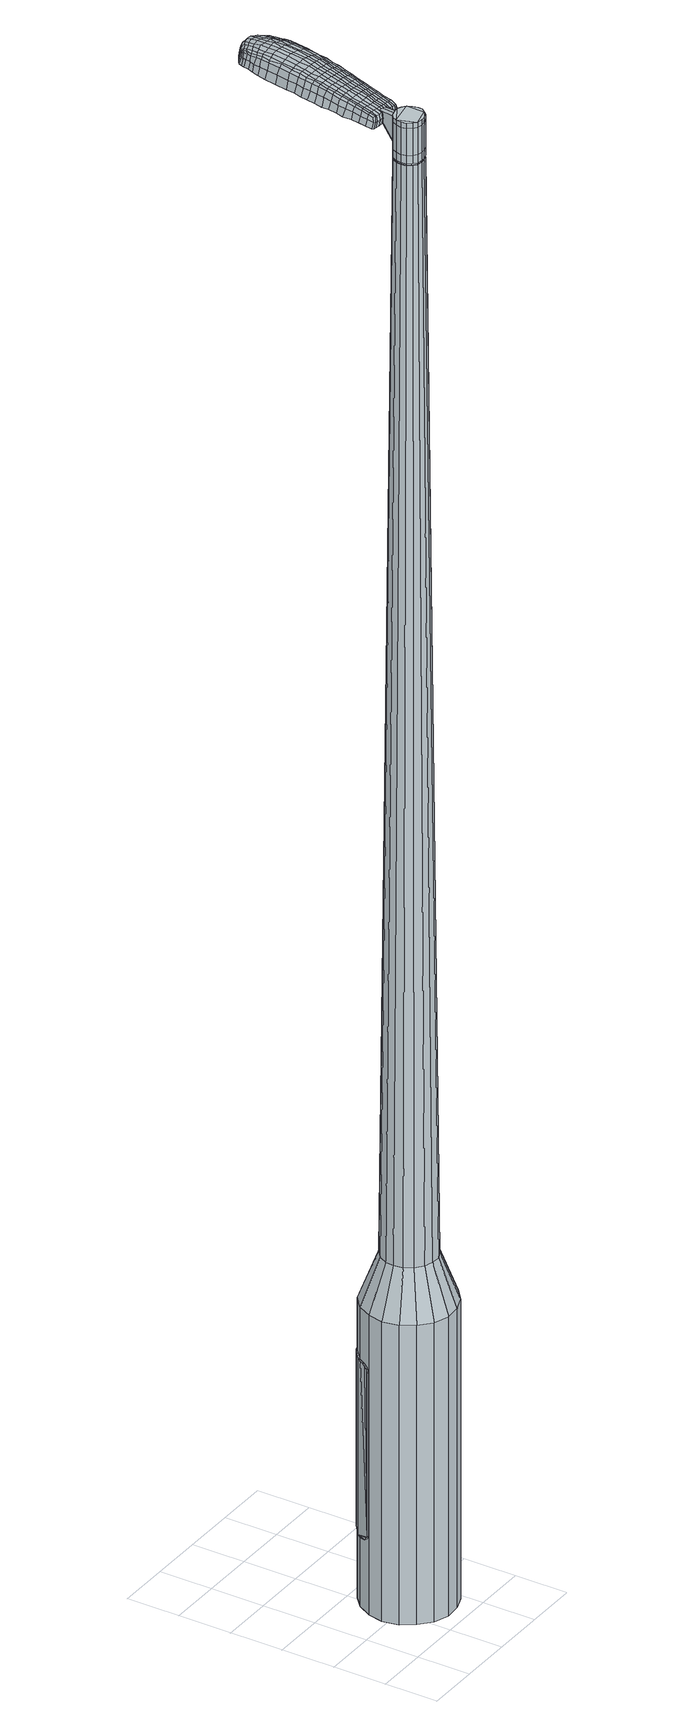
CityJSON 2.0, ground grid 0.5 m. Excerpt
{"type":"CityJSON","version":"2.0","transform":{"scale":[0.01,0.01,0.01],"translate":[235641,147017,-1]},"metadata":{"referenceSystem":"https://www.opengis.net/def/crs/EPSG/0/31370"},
"CityObjects":{
"object1":{"type":"GenericCityObject","attributes":{"cluster":636,"mean_distance_to_centroid":0.286,"new_centroid_x":235641.76,"new_centroid_y":147017.53,"mean_distance_to_camera":7.99,"H1":-21.9,"H2":-17.2,"Z_final":112.93,"cluster2":-1,"proj_x":235643.36,"proj_y":147017.79,"id_line":88687,"bearing_l":170.86,"distance":1.62,"orientation":"right","G_obj":80.86},"geometry":[{"type":"MultiSurface","lod":"2","boundaries":[[[0,1,2,3]],[[1,4,5,2]],[[4,6,7,5]],[[6,8,9,7]],[[8,10,11,9]],[[10,12,13,11]],[[12,14,15,13]],[[14,16,17,15]],[[16,18,19,17]],[[18,20,21,19]],[[20,22,23,21]],[[22,24,25,23]],[[24,26,27,25]],[[26,28,29,27]],[[28,30,31,29]],[[30,32,33,31]],[[32,34,35,33]],[[34,0,3,35]],[[36,37,38,39]],[[38,40,41,42]],[[41,43,42]],[[42,44,45,46]],[[45,47,46]],[[46,48,49,50]],[[49,51,50]],[[42,46,50,38]],[[50,52,39,38]],[[53,36,39]],[[2,5,7,35]],[[7,9,11,15]],[[11,13,15]],[[15,17,19,23]],[[19,21,23]],[[23,25,27,31]],[[27,29,31]],[[15,23,31,7]],[[31,33,35,7]],[[3,2,35]],[[1,0,54,55]],[[0,34,56,54]],[[34,32,57,56]],[[32,30,58,57]],[[30,28,59,58]],[[28,26,60,59]],[[26,24,61,60]],[[24,22,62,61]],[[22,20,63,62]],[[20,18,64,63]],[[18,16,65,64]],[[16,14,66,65]],[[14,12,67,66]],[[12,10,68,67]],[[10,8,69,68]],[[8,6,70,69]],[[6,4,71,70]],[[4,1,55,71]],[[55,54,72,73]],[[54,56,74,72]],[[56,57,75,74]],[[57,58,76,75]],[[58,59,77,76]],[[59,60,78,77]],[[60,61,79,78]],[[61,62,80,79]],[[62,63,81,80]],[[63,64,82,81]],[[64,65,83,82]],[[65,66,84,83]],[[66,67,85,84]],[[67,68,86,85]],[[68,69,87,86]],[[69,70,88,87]],[[70,71,89,88]],[[71,55,73,89]],[[90,91,92,93]],[[74,94,91,90]],[[95,96,94,74]],[[97,98,96,95]],[[99,100,98,97]],[[101,102,100,99]],[[103,104,102,101]],[[105,106,104,103]],[[107,108,106,105]],[[109,110,108,107]],[[111,112,110,109]],[[113,114,112,111]],[[85,115,114,113]],[[116,117,115,85]],[[87,118,117,116]],[[88,119,118,87]],[[89,120,119,88]],[[93,92,120,89]],[[121,122,123,124]],[[125,121,124,126]],[[127,125,126,128]],[[129,127,128,130]],[[131,129,130,132]],[[133,131,132,134]],[[135,133,134,136]],[[137,135,136,138]],[[139,137,138,140]],[[141,139,140,142]],[[143,141,142,144]],[[145,143,144,146]],[[147,145,146,148]],[[149,147,148,150]],[[151,149,150,152]],[[153,151,152,154]],[[73,72,90,93]],[[72,74,90]],[[75,95,74]],[[75,76,97,95]],[[76,77,99,97]],[[77,78,101,99]],[[78,79,103,101]],[[79,80,105,103]],[[80,81,107,105]],[[81,82,109,107]],[[82,83,111,109]],[[83,84,113,111]],[[84,85,113]],[[86,116,85]],[[86,87,116]],[[73,93,89]],[[155,156,92,91]],[[156,120,92]],[[157,117,118]],[[157,115,117]],[[158,114,115]],[[158,159,112,114]],[[159,160,110,112]],[[160,161,108,110]],[[161,162,106,108]],[[162,163,104,106]],[[163,164,102,104]],[[164,165,100,102]],[[165,166,98,100]],[[166,167,96,98]],[[167,94,96]],[[155,91,94]],[[39,52,153,168]],[[156,155,169,154]],[[53,39,168,122]],[[155,94,123,169]],[[36,53,122,121]],[[94,167,124,123]],[[37,36,121,125]],[[167,166,126,124]],[[38,37,125,127]],[[166,165,128,126]],[[40,38,127,129]],[[165,164,130,128]],[[41,40,129,131]],[[164,163,132,130]],[[43,41,131,133]],[[163,162,134,132]],[[42,43,133,135]],[[162,161,136,134]],[[44,42,135,137]],[[161,160,138,136]],[[45,44,137,139]],[[160,159,140,138]],[[47,45,139,141]],[[159,158,142,140]],[[46,47,141,143]],[[158,115,144,142]],[[48,46,143,145]],[[115,157,146,144]],[[49,48,145,147]],[[157,118,148,146]],[[51,49,147,149]],[[118,119,150,148]],[[50,51,149,151]],[[119,120,152,150]],[[52,50,151,153]],[[120,156,154,152]],[[153,154,170,171]],[[154,169,172,170]],[[169,123,173,172]],[[123,122,174,173]],[[122,168,175,174]],[[168,153,171,175]],[[176,177,178,179]],[[180,176,179,181]],[[176,180,182,183]],[[177,176,183,184]],[[185,186,187,188]],[[189,185,188,190]],[[185,189,191,192]],[[186,185,192,193]],[[194,195,196,197]],[[198,194,197,199]],[[194,198,200,201]],[[195,194,201,202]],[[203,204,205,206]],[[207,203,206,208]],[[203,207,209,210]],[[204,203,210,211]],[[212,213,214,215]],[[216,212,215,217]],[[212,216,218,219]],[[213,212,219,220]],[[221,222,223,224]],[[225,221,224,226]],[[221,225,227,228]],[[222,221,228,229]],[[230,231,232,233]],[[222,230,233,223]],[[230,222,229,234]],[[231,230,234,235]],[[236,237,238,239]],[[231,236,239,232]],[[236,231,235,240]],[[237,236,240,241]],[[242,180,181,243]],[[237,242,243,238]],[[242,237,241,244]],[[180,242,244,182]],[[245,246,247,248]],[[249,245,248,250]],[[245,249,251,252]],[[246,245,252,253]],[[254,255,256,257]],[[246,254,257,247]],[[254,246,253,258]],[[255,254,258,259]],[[260,261,262,263]],[[255,260,263,256]],[[260,255,259,264]],[[261,260,264,265]],[[266,267,268,269]],[[261,266,269,262]],[[266,261,265,270]],[[267,266,270,271]],[[272,177,184,273]],[[267,272,273,268]],[[272,267,271,274]],[[177,272,274,178]],[[275,276,277,278]],[[279,275,278,280]],[[275,279,281,282]],[[276,275,282,283]],[[284,285,286,287]],[[276,284,287,277]],[[284,276,283,288]],[[285,284,288,289]],[[290,291,292,293]],[[285,290,293,286]],[[290,285,289,294]],[[291,290,294,295]],[[296,189,190,297]],[[291,296,297,292]],[[296,291,295,298]],[[189,296,298,191]],[[299,300,301,302]],[[303,299,302,304]],[[299,303,305,306]],[[300,299,306,307]],[[308,309,310,311]],[[300,308,311,301]],[[308,300,307,312]],[[309,308,312,313]],[[314,315,316,317]],[[309,314,317,310]],[[314,309,313,318]],[[315,314,318,319]],[[320,321,322,323]],[[315,320,323,316]],[[320,315,319,324]],[[321,320,324,325]],[[326,186,193,327]],[[321,326,327,322]],[[326,321,325,328]],[[186,326,328,187]],[[329,215,214,330]],[[331,329,330,332]],[[329,331,333,334]],[[215,329,334,217]],[[335,331,332,336]],[[337,335,336,338]],[[335,337,339,340]],[[331,335,340,333]],[[341,337,338,342]],[[343,341,342,344]],[[341,343,345,346]],[[337,341,346,339]],[[347,343,344,348]],[[349,347,348,350]],[[347,349,351,352]],[[343,347,352,345]],[[353,349,350,354]],[[204,353,354,205]],[[353,204,211,355]],[[349,353,355,351]],[[356,357,202,201]],[[358,356,201,200]],[[356,358,359,360]],[[357,356,360,361]],[[362,363,361,360]],[[364,362,360,359]],[[362,364,365,366]],[[363,362,366,367]],[[368,369,367,366]],[[370,368,366,365]],[[368,370,371,372]],[[369,368,372,373]],[[374,375,373,372]],[[376,374,372,371]],[[374,376,209,207]],[[375,374,207,208]],[[377,378,379,380]],[[279,377,380,281]],[[377,279,280,381]],[[378,377,381,382]],[[383,198,199,384]],[[378,383,384,379]],[[383,378,382,385]],[[198,383,385,200]],[[386,387,388,389]],[[225,386,389,227]],[[386,225,226,390]],[[387,386,390,391]],[[392,393,394,395]],[[387,392,395,388]],[[392,387,391,396]],[[393,392,396,397]],[[398,195,202,399]],[[393,398,399,394]],[[398,393,397,400]],[[195,398,400,196]],[[401,402,403,404]],[[183,401,404,184]],[[401,183,182,405]],[[402,401,405,406]],[[407,408,409,410]],[[402,407,410,403]],[[407,402,406,411]],[[408,407,411,412]],[[413,206,205,414]],[[408,413,414,409]],[[413,408,412,415]],[[206,413,415,208]],[[416,417,418,419]],[[188,416,419,190]],[[416,188,187,420]],[[417,416,420,421]],[[422,210,209,423]],[[417,422,423,418]],[[422,417,421,424]],[[210,422,424,211]],[[425,426,427,428]],[[303,425,428,305]],[[425,303,304,429]],[[426,425,429,430]],[[431,216,217,432]],[[426,431,432,427]],[[431,426,430,433]],[[216,431,433,218]],[[434,435,436,437]],[[249,434,437,251]],[[434,249,250,438]],[[435,434,438,439]],[[440,441,442,443]],[[435,440,443,436]],[[440,435,439,444]],[[441,440,444,445]],[[446,213,220,447]],[[441,446,447,442]],[[446,441,445,448]],[[213,446,448,214]],[[449,450,439,438]],[[248,449,438,250]],[[449,248,247,451]],[[450,449,451,452]],[[453,454,445,444]],[[450,453,444,439]],[[453,450,452,455]],[[454,453,455,456]],[[457,330,214,448]],[[454,457,448,445]],[[457,454,456,458]],[[330,457,458,332]],[[459,460,461,462]],[[306,459,462,307]],[[459,306,305,428]],[[460,459,428,427]],[[463,334,333,464]],[[460,463,464,461]],[[463,460,427,432]],[[334,463,432,217]],[[465,466,452,451]],[[257,465,451,247]],[[465,257,256,467]],[[466,465,467,468]],[[469,470,456,455]],[[466,469,455,452]],[[469,466,468,471]],[[470,469,471,472]],[[473,336,332,458]],[[470,473,458,456]],[[473,470,472,474]],[[336,473,474,338]],[[475,476,477,478]],[[312,475,478,313]],[[475,312,307,462]],[[476,475,462,461]],[[479,340,339,480]],[[476,479,480,477]],[[479,476,461,464]],[[340,479,464,333]],[[481,482,468,467]],[[263,481,467,256]],[[481,263,262,483]],[[482,481,483,484]],[[485,486,472,471]],[[482,485,471,468]],[[485,482,484,487]],[[486,485,487,488]],[[489,342,338,474]],[[486,489,474,472]],[[489,486,488,490]],[[342,489,490,344]],[[491,492,493,494]],[[318,491,494,319]],[[491,318,313,478]],[[492,491,478,477]],[[495,346,345,496]],[[492,495,496,493]],[[495,492,477,480]],[[346,495,480,339]],[[497,498,484,483]],[[269,497,483,262]],[[497,269,268,499]],[[498,497,499,500]],[[501,502,488,487]],[[498,501,487,484]],[[501,498,500,503]],[[502,501,503,504]],[[505,348,344,490]],[[502,505,490,488]],[[505,502,504,506]],[[348,505,506,350]],[[507,508,509,510]],[[324,507,510,325]],[[507,324,319,494]],[[508,507,494,493]],[[511,352,351,512]],[[508,511,512,509]],[[511,508,493,496]],[[352,511,496,345]],[[513,514,500,499]],[[273,513,499,268]],[[513,273,184,404]],[[514,513,404,403]],[[515,516,504,503]],[[514,515,503,500]],[[515,514,403,410]],[[516,515,410,409]],[[517,354,350,506]],[[516,517,506,504]],[[517,516,409,414]],[[354,517,414,205]],[[518,519,421,420]],[[328,518,420,187]],[[518,328,325,510]],[[519,518,510,509]],[[520,355,211,424]],[[519,520,424,421]],[[520,519,509,512]],[[355,520,512,351]],[[521,522,382,381]],[[278,521,381,280]],[[521,278,277,523]],[[522,521,523,524]],[[525,358,200,385]],[[522,525,385,382]],[[525,522,524,526]],[[358,525,526,359]],[[527,528,529,530]],[[228,527,530,229]],[[527,228,227,389]],[[528,527,389,388]],[[531,532,533,534]],[[528,531,534,529]],[[531,528,388,395]],[[532,531,395,394]],[[535,357,361,536]],[[532,535,536,533]],[[535,532,394,399]],[[357,535,399,202]],[[537,538,524,523]],[[287,537,523,277]],[[537,287,286,539]],[[538,537,539,540]],[[541,364,359,526]],[[538,541,526,524]],[[541,538,540,542]],[[364,541,542,365]],[[543,544,545,546]],[[234,543,546,235]],[[543,234,229,530]],[[544,543,530,529]],[[547,548,549,550]],[[544,547,550,545]],[[547,544,529,534]],[[548,547,534,533]],[[551,363,367,552]],[[548,551,552,549]],[[551,548,533,536]],[[363,551,536,361]],[[553,554,540,539]],[[293,553,539,286]],[[553,293,292,555]],[[554,553,555,556]],[[557,370,365,542]],[[554,557,542,540]],[[557,554,556,558]],[[370,557,558,371]],[[559,560,561,562]],[[240,559,562,241]],[[559,240,235,546]],[[560,559,546,545]],[[563,564,565,566]],[[560,563,566,561]],[[563,560,545,550]],[[564,563,550,549]],[[567,369,373,568]],[[564,567,568,565]],[[567,564,549,552]],[[369,567,552,367]],[[569,570,556,555]],[[297,569,555,292]],[[569,297,190,419]],[[570,569,419,418]],[[571,376,371,558]],[[570,571,558,556]],[[571,570,418,423]],[[376,571,423,209]],[[572,573,406,405]],[[244,572,405,182]],[[572,244,241,562]],[[573,572,562,561]],[[574,575,412,411]],[[573,574,411,406]],[[574,573,561,566]],[[575,574,566,565]],[[576,375,208,415]],[[575,576,415,412]],[[576,575,565,568]],[[375,576,568,373]],[[577,578,579,580]],[[580,579,581,582]],[[583,581,579,584]],[[584,579,578,585]],[[586,587,588,589]],[[589,588,590,591]],[[592,590,588,593]],[[593,588,587,594]],[[595,596,597,598]],[[598,597,599,600]],[[601,599,597,602]],[[602,597,596,603]],[[604,605,606,607]],[[607,606,608,609]],[[610,608,606,611]],[[611,606,605,612]],[[613,614,615,616]],[[616,615,617,618]],[[619,617,615,620]],[[620,615,614,621]],[[622,623,624,625]],[[625,624,626,627]],[[628,626,624,629]],[[629,624,623,630]],[[631,632,633,634]],[[634,633,623,622]],[[630,623,633,635]],[[635,633,632,636]],[[637,638,639,640]],[[640,639,632,631]],[[636,632,639,641]],[[641,639,638,642]],[[582,581,643,644]],[[644,643,638,637]],[[642,638,643,645]],[[645,643,581,583]],[[646,647,648,649]],[[649,648,650,651]],[[652,650,648,653]],[[653,648,647,654]],[[655,656,657,658]],[[658,657,647,646]],[[654,647,657,659]],[[659,657,656,660]],[[661,662,663,664]],[[664,663,656,655]],[[660,656,663,665]],[[665,663,662,666]],[[667,668,669,670]],[[670,669,662,661]],[[666,662,669,671]],[[671,669,668,672]],[[585,578,673,674]],[[674,673,668,667]],[[672,668,673,675]],[[675,673,578,577]],[[676,677,678,679]],[[679,678,680,681]],[[682,680,678,683]],[[683,678,677,684]],[[685,686,687,688]],[[688,687,677,676]],[[684,677,687,689]],[[689,687,686,690]],[[691,692,693,694]],[[694,693,686,685]],[[690,686,693,695]],[[695,693,692,696]],[[591,590,697,698]],[[698,697,692,691]],[[696,692,697,699]],[[699,697,590,592]],[[700,701,702,703]],[[703,702,704,705]],[[706,704,702,707]],[[707,702,701,708]],[[709,710,711,712]],[[712,711,701,700]],[[708,701,711,713]],[[713,711,710,714]],[[715,716,717,718]],[[718,717,710,709]],[[714,710,717,719]],[[719,717,716,720]],[[721,722,723,724]],[[724,723,716,715]],[[720,716,723,725]],[[725,723,722,726]],[[594,587,727,728]],[[728,727,722,721]],[[726,722,727,729]],[[729,727,587,586]],[[613,616,730,731]],[[731,730,732,733]],[[734,732,730,735]],[[735,730,616,618]],[[733,732,736,737]],[[737,736,738,739]],[[740,738,736,741]],[[741,736,732,734]],[[739,738,742,743]],[[743,742,744,745]],[[746,744,742,747]],[[747,742,738,740]],[[745,744,748,749]],[[749,748,750,751]],[[752,750,748,753]],[[753,748,744,746]],[[751,750,754,755]],[[755,754,605,604]],[[612,605,754,756]],[[756,754,750,752]],[[603,757,758,602]],[[602,758,759,601]],[[760,759,758,761]],[[761,758,757,762]],[[762,763,764,761]],[[761,764,765,760]],[[766,765,764,767]],[[767,764,763,768]],[[768,769,770,767]],[[767,770,771,766]],[[772,771,770,773]],[[773,770,769,774]],[[774,775,776,773]],[[773,776,777,772]],[[610,777,776,608]],[[608,776,775,609]],[[778,779,780,781]],[[781,780,680,682]],[[681,680,780,782]],[[782,780,779,783]],[[600,599,784,785]],[[785,784,779,778]],[[783,779,784,786]],[[786,784,599,601]],[[787,788,789,790]],[[790,789,626,628]],[[627,626,789,791]],[[791,789,788,792]],[[793,794,795,796]],[[796,795,788,787]],[[792,788,795,797]],[[797,795,794,798]],[[603,596,799,800]],[[800,799,794,793]],[[798,794,799,801]],[[801,799,596,595]],[[802,803,804,805]],[[805,804,584,585]],[[583,584,804,806]],[[806,804,803,807]],[[808,809,810,811]],[[811,810,803,802]],[[807,803,810,812]],[[812,810,809,813]],[[604,607,814,815]],[[815,814,809,808]],[[813,809,814,816]],[[816,814,607,609]],[[817,818,819,820]],[[820,819,589,591]],[[586,589,819,821]],[[821,819,818,822]],[[610,611,823,824]],[[824,823,818,817]],[[822,818,823,825]],[[825,823,611,612]],[[826,827,828,829]],[[829,828,704,706]],[[705,704,828,830]],[[830,828,827,831]],[[618,617,832,833]],[[833,832,827,826]],[[831,827,832,834]],[[834,832,617,619]],[[835,836,837,652]],[[837,650,652]],[[651,650,837,838]],[[838,837,836,839]],[[840,841,842,843]],[[843,842,836,835]],[[839,836,842,844]],[[844,842,841,845]],[[621,614,846,847]],[[847,846,841,840]],[[845,841,846,848]],[[848,846,614,613]],[[839,849,850,838]],[[838,850,649,651]],[[646,649,850,851]],[[851,850,849,852]],[[845,853,854,844]],[[844,854,849,839]],[[852,849,854,855]],[[855,854,853,856]],[[613,731,857,848]],[[848,857,853,845]],[[856,853,857,858]],[[858,857,731,733]],[[859,860,861,862]],[[862,861,707,708]],[[706,707,861,829]],[[829,861,860,826]],[[734,735,863,864]],[[864,863,860,859]],[[826,860,863,833]],[[833,863,735,618]],[[852,865,866,851]],[[851,866,658,646]],[[655,658,866,867]],[[867,866,865,868]],[[856,869,870,855]],[[855,870,865,852]],[[868,865,870,871]],[[871,870,869,872]],[[733,737,873,858]],[[858,873,869,856]],[[872,869,873,874]],[[874,873,737,739]],[[875,876,877,878]],[[878,877,713,714]],[[708,713,877,862]],[[862,877,876,859]],[[740,741,879,880]],[[880,879,876,875]],[[859,876,879,864]],[[864,879,741,734]],[[868,881,882,867]],[[867,882,664,655]],[[661,664,882,883]],[[883,882,881,884]],[[872,885,886,871]],[[871,886,881,868]],[[884,881,886,887]],[[887,886,885,888]],[[739,743,889,874]],[[874,889,885,872]],[[888,885,889,890]],[[890,889,743,745]],[[891,892,893,894]],[[894,893,719,720]],[[714,719,893,878]],[[878,893,892,875]],[[746,747,895,896]],[[896,895,892,891]],[[875,892,895,880]],[[880,895,747,740]],[[884,897,898,883]],[[883,898,670,661]],[[667,670,898,899]],[[899,898,897,900]],[[888,901,902,887]],[[887,902,897,884]],[[900,897,902,903]],[[903,902,901,904]],[[745,749,905,890]],[[890,905,901,888]],[[904,901,905,906]],[[906,905,749,751]],[[907,908,909,910]],[[910,909,725,726]],[[720,725,909,894]],[[894,909,908,891]],[[752,753,911,912]],[[912,911,908,907]],[[891,908,911,896]],[[896,911,753,746]],[[900,913,914,899]],[[899,914,674,667]],[[585,674,914,805]],[[805,914,913,802]],[[904,915,916,903]],[[903,916,913,900]],[[802,913,916,811]],[[811,916,915,808]],[[751,755,917,906]],[[906,917,915,904]],[[808,915,917,815]],[[815,917,755,604]],[[822,918,919,821]],[[821,919,729,586]],[[726,729,919,910]],[[910,919,918,907]],[[612,756,920,825]],[[825,920,918,822]],[[907,918,920,912]],[[912,920,756,752]],[[783,921,922,782]],[[782,922,679,681]],[[676,679,922,923]],[[923,922,921,924]],[[601,759,925,786]],[[786,925,921,783]],[[924,921,925,926]],[[926,925,759,760]],[[927,928,929,930]],[[930,929,629,630]],[[628,629,929,790]],[[790,929,928,787]],[[931,932,933,934]],[[934,933,928,927]],[[787,928,933,796]],[[796,933,932,793]],[[762,757,935,936]],[[936,935,932,931]],[[793,932,935,800]],[[800,935,757,603]],[[924,937,938,923]],[[923,938,688,676]],[[685,688,938,939]],[[939,938,937,940]],[[760,765,941,926]],[[926,941,937,924]],[[940,937,941,942]],[[942,941,765,766]],[[943,944,945,946]],[[946,945,635,636]],[[630,635,945,930]],[[930,945,944,927]],[[947,948,949,950]],[[950,949,944,943]],[[927,944,949,934]],[[934,949,948,931]],[[768,763,951,952]],[[952,951,948,947]],[[931,948,951,936]],[[936,951,763,762]],[[940,953,954,939]],[[939,954,694,685]],[[691,694,954,955]],[[955,954,953,956]],[[766,771,957,942]],[[942,957,953,940]],[[956,953,957,958]],[[958,957,771,772]],[[959,960,961,962]],[[962,961,641,642]],[[636,641,961,946]],[[946,961,960,943]],[[963,964,965,966]],[[966,965,960,959]],[[943,960,965,950]],[[950,965,964,947]],[[774,769,967,968]],[[968,967,964,963]],[[947,964,967,952]],[[952,967,769,768]],[[956,969,970,955]],[[955,970,698,691]],[[591,698,970,820]],[[820,970,969,817]],[[772,777,971,958]],[[958,971,969,956]],[[817,969,971,824]],[[824,971,777,610]],[[807,972,973,806]],[[806,973,645,583]],[[642,645,973,962]],[[962,973,972,959]],[[813,974,975,812]],[[812,975,972,807]],[[959,972,975,966]],[[966,975,974,963]],[[609,775,976,816]],[[816,976,974,813]],[[963,974,976,968]],[[968,976,775,774]],[[577,580,179,178]],[[580,582,181,179]],[[592,593,192,191]],[[593,594,193,192]],[[595,598,197,196]],[[598,600,199,197]],[[619,620,219,218]],[[620,621,220,219]],[[622,625,224,223]],[[625,627,226,224]],[[631,634,233,232]],[[634,622,223,233]],[[637,640,239,238]],[[640,631,232,239]],[[582,644,243,181]],[[644,637,238,243]],[[652,653,252,251]],[[653,654,253,252]],[[654,659,258,253]],[[659,660,259,258]],[[660,665,264,259]],[[665,666,265,264]],[[666,671,270,265]],[[671,672,271,270]],[[672,675,274,271]],[[675,577,178,274]],[[682,683,282,281]],[[683,684,283,282]],[[684,689,288,283]],[[689,690,289,288]],[[690,695,294,289]],[[695,696,295,294]],[[696,699,298,295]],[[699,592,191,298]],[[700,703,302,301]],[[703,705,304,302]],[[709,712,311,310]],[[712,700,301,311]],[[715,718,317,316]],[[718,709,310,317]],[[721,724,323,322]],[[724,715,316,323]],[[594,728,327,193]],[[728,721,322,327]],[[778,781,380,379]],[[781,682,281,380]],[[600,785,384,199]],[[785,778,379,384]],[[627,791,390,226]],[[791,792,391,390]],[[792,797,396,391]],[[797,798,397,396]],[[798,801,400,397]],[[801,595,196,400]],[[705,830,429,304]],[[830,831,430,429]],[[831,834,433,430]],[[834,619,218,433]],[[835,652,437,436]],[[652,251,437]],[[840,843,443,442]],[[843,835,436,443]],[[621,847,447,220]],[[847,840,442,447]],[[977,978,979,980]],[[981,982,980,979]],[[983,984,985,986]],[[987,988,989,990]],[[978,991,992,979]],[[993,981,979,992]],[[994,983,986,995]],[[996,997,988,987]],[[991,998,999,992]],[[999,1000,993,992]],[[1001,994,995,1002]],[[1003,997,996,1004]],[[998,1005,1006,999]],[[1006,1007,1000,999]],[[1008,1001,1002,1009]],[[1010,1003,1004,1011]],[[1012,1013,1014,1015]],[[1016,1017,1013,1012]],[[1016,1018,1019,1017]],[[1018,1020,1021,1019]],[[1022,1023,1024,1025]],[[1026,1027,1023,1022]],[[1028,1029,1027,1026]],[[1030,1031,1029,1028]],[[1025,1014,1013,1022]],[[1022,1013,1017,1026]],[[1017,1019,1028,1026]],[[1019,1021,1030,1028]],[[986,985,982,981]],[[995,986,981,993]],[[1000,1002,995,993]],[[1007,1009,1002,1000]],[[987,990,984,983]],[[996,987,983,994]],[[1004,996,994,1001]],[[1011,1004,1001,1008]],[[988,1012,1015,989]],[[997,1016,1012,988]],[[1018,1016,997,1003]],[[1020,1018,1003,1010]],[[1032,1033,1034,1035]],[[1034,1036,1037,1038]],[[1034,1038,1039,1040]],[[1034,1040,1035]],[[1041,1032,1035,1042]],[[1043,1042,1035,1044]],[[1045,1044,1035]],[[1046,1034,1033,1047]],[[1048,1046,1047,1049]],[[1050,1048,1049,1051]],[[1052,1050,1051,1053]],[[1054,1052,1053,1055]],[[1055,1056,1057,1058]],[[1055,1058,1059,1060]],[[1055,1060,1061,1062]],[[1061,1063,1064,1065]],[[1061,1065,1066,1067]],[[1061,1067,1062]],[[1055,1062,1054]],[[1068,1069,1033,1032]],[[1070,1071,1036,1034]],[[1072,1073,1045,1035]],[[1069,1074,1047,1033]],[[1075,1070,1034,1046]],[[1074,1076,1049,1047]],[[1077,1075,1046,1048]],[[1076,1078,1051,1049]],[[1079,1077,1048,1050]],[[1078,1080,1053,1051]],[[1081,1079,1050,1052]],[[1080,1082,1055,1053]],[[1083,1081,1052,1054]],[[1082,1084,1056,1055]],[[1085,1086,1063,1061]],[[1087,1083,1054,1062]],[[1057,1056,1084,1088]],[[1058,1057,1088,1089]],[[1059,1058,1089,1090]],[[1060,1059,1090,1091]],[[1061,1060,1091,1085]],[[1092,1068,1032,1041]],[[1093,1092,1041,1042]],[[1094,1093,1042,1043]],[[1095,1094,1043,1044]],[[1073,1095,1044,1045]],[[1037,1036,1071,1096]],[[1064,1063,1086,1097]],[[1038,1037,1096,1098]],[[1039,1038,1098,1099]],[[1040,1039,1099,1100]],[[1035,1040,1100,1072]],[[1065,1064,1097,1101]],[[1066,1065,1101,1102]],[[1067,1066,1102,1103]],[[1062,1067,1103,1087]]]}]}
},
"vertices":[
[82,97,384],[95,92,384],[95,92,96],[82,97,96],[107,83,384],[107,83,96],[114,70,384],[114,70,96],[117,56,384],[117,56,96],[115,41,384],[115,41,96],[108,29,384],[108,29,96],[96,19,384],[96,19,96],[83,14,384],[83,14,96],[68,13,384],[68,13,96],[54,18,384],[54,18,96],[43,28,384],[43,28,96],[35,40,384],[35,40,96],[32,55,384],[32,55,96],[35,69,384],[35,69,96],[42,82,384],[42,82,96],[53,92,384],[53,92,96],[67,97,384],[67,97,96],[68,67,1524],[64,64,1524],[62,60,1524],[77,69,1524],[61,55,1524],[62,50,1524],[68,43,1524],[65,46,1524],[73,42,1524],[77,42,1524],[85,47,1524],[82,44,1524],[88,51,1524],[88,55,1524],[85,64,1524],[87,60,1524],[81,67,1524],[72,68,1524],[79,80,429],[87,77,429],[70,80,429],[62,77,429],[55,71,429],[51,63,429],[50,55,429],[51,46,429],[56,39,429],[63,33,429],[71,30,429],[80,30,429],[88,34,429],[94,39,429],[99,47,429],[100,56,429],[98,64,429],[94,72,429],[77,69,1483],[81,67,1483],[72,68,1483],[68,67,1483],[64,64,1483],[62,60,1483],[61,55,1483],[62,50,1483],[65,46,1483],[68,43,1483],[73,42,1483],[77,42,1483],[82,44,1483],[85,47,1483],[88,51,1483],[88,55,1483],[87,60,1483],[85,64,1483],[77,68,1483],[77,68,1485],[81,66,1485],[81,66,1483],[72,68,1485],[68,66,1483],[68,66,1485],[65,63,1483],[65,63,1485],[63,59,1483],[63,59,1485],[62,55,1483],[62,55,1485],[63,51,1483],[63,51,1485],[65,47,1483],[65,47,1485],[69,44,1483],[69,44,1485],[73,43,1483],[73,43,1485],[77,43,1483],[77,43,1485],[81,44,1483],[81,44,1485],[85,47,1485],[87,51,1483],[87,51,1485],[88,55,1485],[87,60,1485],[85,64,1485],[68,67,1519],[72,68,1519],[72,68,1493],[68,67,1493],[64,64,1519],[64,64,1493],[62,60,1519],[62,60,1493],[61,55,1519],[61,55,1493],[62,50,1519],[62,50,1493],[65,46,1519],[65,46,1493],[68,43,1519],[68,43,1493],[73,42,1519],[73,42,1493],[77,42,1519],[77,42,1493],[82,44,1519],[82,44,1493],[85,47,1519],[85,47,1493],[88,51,1519],[88,51,1493],[88,55,1519],[88,55,1493],[87,60,1519],[87,60,1493],[85,64,1519],[85,64,1493],[81,67,1519],[81,67,1493],[77,69,1485],[81,67,1485],[88,51,1485],[82,44,1485],[77,42,1485],[73,42,1485],[68,43,1485],[65,46,1485],[62,50,1485],[61,55,1485],[62,60,1485],[64,64,1485],[68,67,1485],[77,69,1519],[77,69,1493],[83,86,1513],[83,86,1518],[80,87,1513],[77,87,1513],[77,87,1518],[80,87,1518],[111,157,1519],[110,150,1518],[111,151,1509],[113,158,1510],[113,165,1519],[114,166,1510],[111,165,1526],[109,156,1525],[108,149,1525],[73,163,1519],[72,156,1518],[73,155,1525],[74,162,1525],[74,172,1519],[75,171,1526],[73,173,1510],[72,165,1510],[71,158,1509],[102,233,1519],[106,232,1519],[106,233,1513],[102,234,1513],[98,233,1519],[98,233,1513],[98,231,1524],[102,231,1524],[105,231,1524],[90,160,1530],[89,153,1529],[92,152,1529],[94,159,1530],[92,169,1531],[95,168,1531],[88,169,1530],[87,160,1530],[86,153,1529],[78,80,1512],[80,80,1512],[80,81,1517],[78,81,1517],[75,81,1512],[75,82,1517],[75,82,1506],[78,81,1506],[80,81,1506],[119,216,1519],[119,212,1519],[120,213,1512],[121,216,1512],[119,218,1518],[120,219,1512],[118,218,1522],[118,216,1523],[118,212,1524],[119,208,1519],[118,202,1519],[120,203,1512],[120,208,1512],[117,207,1524],[117,202,1525],[118,196,1519],[117,188,1519],[118,189,1511],[119,197,1511],[116,196,1526],[115,188,1526],[115,177,1519],[116,178,1510],[113,176,1526],[95,85,1513],[97,92,1513],[95,92,1518],[94,84,1517],[94,79,1512],[93,80,1516],[95,80,1506],[96,86,1507],[98,93,1507],[98,100,1514],[100,107,1515],[99,106,1520],[97,99,1519],[100,100,1507],[102,108,1507],[102,114,1515],[103,121,1516],[102,121,1522],[100,114,1521],[103,115,1508],[105,122,1508],[105,129,1517],[107,136,1517],[105,135,1524],[103,128,1523],[107,130,1508],[108,137,1509],[108,143,1518],[106,142,1524],[110,144,1509],[84,222,1519],[83,219,1519],[84,218,1524],[85,222,1523],[85,224,1518],[86,224,1522],[84,226,1512],[83,223,1512],[82,220,1512],[82,214,1519],[80,209,1519],[82,208,1525],[83,214,1524],[81,215,1512],[79,210,1512],[79,203,1519],[78,195,1519],[79,194,1526],[80,202,1526],[78,204,1511],[76,196,1511],[76,184,1519],[77,182,1526],[75,185,1510],[65,90,1513],[66,97,1513],[65,98,1507],[64,91,1507],[65,84,1512],[64,85,1506],[66,85,1516],[66,89,1517],[67,96,1518],[67,105,1514],[67,112,1515],[66,114,1507],[66,106,1507],[68,104,1519],[69,111,1520],[68,120,1515],[69,127,1516],[68,129,1508],[67,121,1508],[69,119,1521],[70,126,1522],[70,135,1517],[71,142,1517],[69,143,1509],[68,136,1508],[71,133,1523],[72,141,1524],[71,149,1518],[70,151,1509],[73,148,1524],[79,87,1519],[81,86,1519],[80,94,1520],[82,94,1520],[77,94,1520],[76,87,1519],[81,101,1522],[84,101,1522],[82,109,1523],[85,108,1523],[79,109,1523],[78,102,1521],[83,116,1524],[86,116,1524],[85,123,1525],[87,123,1525],[81,124,1525],[80,117,1524],[86,131,1526],[89,130,1526],[87,138,1527],[90,137,1527],[83,139,1527],[82,131,1526],[88,145,1528],[91,145,1528],[84,146,1528],[101,228,1527],[105,228,1527],[97,228,1526],[96,224,1527],[100,224,1528],[104,223,1528],[99,218,1529],[103,217,1529],[95,218,1528],[94,211,1530],[98,210,1530],[102,210,1530],[97,203,1531],[101,203,1531],[93,203,1530],[92,195,1531],[96,194,1531],[99,194,1531],[94,182,1531],[97,181,1531],[90,182,1531],[86,226,1518],[89,228,1519],[88,229,1513],[85,227,1513],[87,225,1523],[89,227,1523],[93,231,1519],[93,232,1513],[93,229,1524],[118,220,1518],[117,223,1518],[116,222,1523],[117,219,1523],[119,221,1513],[118,224,1513],[115,226,1519],[112,229,1519],[112,227,1524],[114,224,1523],[116,227,1513],[113,230,1513],[109,231,1519],[109,229,1524],[109,232,1513],[108,156,1528],[106,157,1528],[104,150,1528],[106,149,1527],[109,165,1528],[108,165,1529],[103,157,1529],[100,158,1530],[99,151,1529],[102,150,1528],[105,166,1529],[102,167,1530],[97,159,1530],[95,151,1529],[98,168,1531],[76,162,1528],[78,161,1529],[79,170,1529],[77,170,1528],[75,155,1527],[77,154,1528],[82,161,1529],[83,170,1530],[81,154,1528],[66,82,1512],[68,82,1512],[68,83,1517],[67,83,1517],[65,83,1506],[67,83,1506],[71,81,1512],[72,82,1517],[71,82,1506],[92,78,1512],[90,78,1512],[91,79,1506],[93,78,1506],[92,79,1517],[90,79,1517],[88,78,1512],[86,79,1512],[86,80,1506],[89,79,1506],[88,80,1517],[85,80,1517],[83,79,1512],[83,80,1506],[83,80,1517],[93,84,1519],[91,85,1519],[94,92,1520],[93,92,1520],[89,85,1519],[86,85,1519],[90,92,1520],[88,93,1520],[84,86,1519],[85,93,1520],[67,89,1519],[69,88,1519],[70,96,1520],[68,96,1520],[72,88,1519],[73,95,1520],[96,99,1521],[94,99,1521],[97,106,1522],[96,107,1522],[92,100,1521],[89,100,1521],[93,107,1522],[90,107,1523],[86,100,1522],[88,108,1523],[69,103,1521],[71,103,1521],[72,110,1522],[70,111,1522],[74,102,1521],[75,110,1522],[99,114,1523],[97,114,1523],[100,121,1524],[99,121,1524],[95,114,1523],[92,115,1524],[96,121,1525],[93,122,1525],[89,115,1524],[90,122,1525],[71,118,1523],[73,118,1523],[74,125,1524],[72,126,1524],[76,117,1524],[77,125,1525],[102,128,1525],[100,128,1525],[103,135,1526],[101,135,1526],[97,129,1526],[94,129,1526],[99,136,1527],[96,136,1527],[92,130,1526],[93,137,1527],[72,133,1525],[75,133,1525],[76,140,1526],[73,140,1526],[78,132,1526],[79,139,1527],[105,142,1527],[103,143,1527],[100,143,1527],[97,144,1528],[94,144,1528],[74,147,1527],[76,147,1527],[80,146,1528],[86,223,1525],[89,224,1525],[85,219,1526],[88,221,1526],[93,226,1526],[92,222,1527],[117,217,1525],[116,219,1525],[115,215,1526],[117,213,1525],[114,222,1525],[111,225,1526],[111,220,1527],[113,218,1526],[108,227,1526],[108,222,1527],[84,214,1526],[87,215,1527],[83,208,1527],[85,209,1528],[91,217,1528],[89,210,1529],[116,208,1526],[115,210,1527],[114,204,1528],[116,202,1527],[113,212,1527],[110,214,1528],[109,207,1529],[112,206,1528],[107,216,1528],[106,209,1530],[82,202,1528],[84,203,1529],[80,194,1528],[83,194,1529],[88,203,1529],[87,195,1530],[115,196,1528],[113,197,1528],[112,189,1529],[114,188,1528],[111,199,1529],[108,200,1530],[106,192,1530],[109,190,1530],[104,202,1530],[103,193,1531],[79,182,1529],[81,182,1529],[85,182,1530],[112,177,1528],[110,177,1529],[107,178,1530],[104,179,1530],[101,180,1531],[109,152,1509],[108,150,1518],[109,157,1518],[111,158,1509],[111,166,1519],[112,167,1510],[109,165,1525],[107,157,1525],[106,150,1525],[75,155,1525],[74,156,1518],[75,163,1518],[76,162,1525],[76,172,1519],[77,171,1525],[75,173,1510],[74,165,1509],[73,158,1509],[105,231,1513],[105,230,1519],[102,231,1519],[102,232,1513],[98,230,1519],[98,231,1513],[98,229,1524],[102,229,1524],[105,229,1524],[92,153,1528],[89,153,1528],[90,160,1529],[93,160,1529],[92,169,1529],[95,169,1529],[88,170,1529],[87,161,1529],[86,154,1528],[81,83,1516],[81,82,1512],[78,82,1512],[78,83,1516],[75,83,1512],[75,84,1516],[75,84,1506],[78,83,1506],[81,83,1506],[118,213,1512],[117,212,1519],[117,215,1518],[119,216,1512],[117,218,1518],[118,218,1512],[116,217,1522],[116,215,1523],[116,212,1523],[118,203,1512],[116,202,1519],[117,208,1519],[118,208,1512],[115,207,1524],[115,202,1525],[116,190,1511],[115,189,1519],[116,196,1519],[117,197,1511],[114,196,1525],[113,188,1526],[113,177,1519],[114,178,1510],[111,177,1526],[94,92,1518],[95,93,1513],[93,85,1513],[92,85,1517],[92,81,1512],[91,81,1515],[93,81,1506],[94,86,1506],[96,94,1507],[97,107,1520],[98,107,1514],[97,100,1514],[95,100,1519],[98,101,1507],[100,108,1507],[100,121,1522],[101,122,1516],[100,115,1515],[98,114,1521],[101,116,1508],[103,123,1508],[103,136,1523],[105,136,1517],[103,129,1516],[101,129,1522],[105,130,1508],[106,137,1508],[106,143,1517],[105,143,1524],[108,144,1509],[86,218,1523],[85,218,1519],[86,221,1518],[87,221,1523],[87,223,1518],[87,223,1522],[85,224,1512],[85,222,1512],[84,220,1512],[83,207,1525],[82,208,1519],[84,214,1519],[85,213,1524],[82,215,1512],[81,209,1512],[81,194,1526],[80,195,1519],[81,202,1519],[82,201,1525],[80,204,1511],[78,196,1511],[78,183,1519],[79,182,1526],[77,185,1510],[67,98,1507],[68,97,1513],[67,90,1513],[66,91,1506],[67,85,1512],[66,86,1506],[68,85,1515],[68,89,1517],[69,96,1518],[68,113,1507],[69,112,1514],[69,105,1514],[68,106,1507],[70,104,1519],[71,111,1520],[70,128,1508],[71,127,1516],[70,120,1515],[69,121,1508],[71,119,1521],[72,126,1522],[71,143,1508],[73,142,1517],[72,134,1516],[70,136,1508],[73,133,1522],[74,141,1523],[73,149,1517],[72,150,1509],[75,148,1524],[79,88,1518],[81,87,1518],[80,95,1519],[83,94,1519],[77,95,1519],[76,88,1518],[81,102,1520],[84,101,1520],[82,109,1521],[85,109,1521],[79,110,1521],[78,102,1520],[84,117,1523],[86,116,1523],[85,124,1524],[87,123,1524],[82,124,1524],[80,117,1523],[86,131,1525],[89,131,1525],[87,139,1526],[90,138,1526],[84,139,1526],[83,132,1525],[88,146,1527],[91,145,1527],[85,146,1527],[104,227,1526],[101,227,1526],[98,227,1525],[97,223,1526],[101,223,1526],[104,223,1526],[103,216,1528],[99,217,1528],[96,217,1527],[95,210,1528],[98,210,1529],[102,209,1529],[101,202,1530],[97,203,1530],[93,203,1529],[92,194,1530],[96,194,1530],[99,194,1530],[97,181,1530],[94,182,1530],[90,182,1530],[89,227,1513],[90,226,1518],[88,225,1518],[87,226,1512],[88,223,1523],[90,225,1523],[94,229,1519],[93,230,1513],[94,227,1523],[114,220,1523],[115,222,1518],[116,219,1518],[115,218,1523],[118,220,1512],[116,222,1512],[110,226,1523],[111,227,1519],[113,224,1519],[113,223,1523],[114,225,1513],[111,228,1513],[108,229,1519],[108,228,1524],[108,230,1513],[104,150,1527],[105,157,1527],[106,157,1527],[105,150,1526],[108,165,1527],[107,166,1528],[98,151,1528],[100,158,1528],[103,158,1528],[101,151,1527],[104,166,1528],[101,167,1529],[97,159,1529],[95,152,1528],[98,168,1529],[80,170,1528],[79,162,1527],[77,162,1527],[78,170,1527],[76,155,1526],[78,155,1527],[83,161,1528],[84,170,1528],[82,154,1527],[69,85,1516],[68,84,1512],[67,84,1512],[68,85,1516],[66,85,1506],[68,85,1506],[71,83,1512],[72,84,1516],[71,84,1506],[92,81,1506],[91,80,1512],[92,80,1512],[91,81,1516],[90,81,1516],[86,82,1506],[86,81,1512],[89,81,1512],[89,81,1506],[88,82,1516],[86,82,1516],[83,81,1512],[84,82,1506],[83,82,1516],[91,86,1518],[92,85,1518],[93,92,1519],[92,92,1519],[86,86,1518],[89,86,1518],[90,93,1519],[88,93,1519],[84,87,1518],[85,94,1519],[70,96,1519],[70,89,1518],[69,89,1518],[69,96,1519],[73,89,1518],[74,96,1519],[94,100,1520],[95,100,1520],[96,107,1521],[95,107,1521],[89,101,1520],[92,100,1520],[93,108,1521],[90,108,1521],[86,101,1520],[88,108,1521],[72,111,1521],[71,104,1520],[70,104,1520],[71,111,1521],[75,103,1520],[76,110,1521],[97,114,1522],[98,114,1522],[99,121,1523],[98,122,1523],[92,115,1522],[94,115,1522],[96,122,1523],[93,123,1524],[89,116,1523],[90,123,1524],[74,126,1523],[73,118,1522],[72,118,1522],[73,126,1523],[77,118,1522],[78,125,1523],[100,129,1524],[101,129,1524],[102,136,1525],[101,136,1525],[94,130,1525],[97,129,1524],[99,137,1525],[96,137,1526],[92,130,1525],[93,138,1526],[76,140,1525],[75,133,1524],[74,133,1524],[75,140,1525],[79,132,1524],[80,140,1525],[103,143,1526],[104,143,1526],[97,144,1527],[100,144,1526],[94,145,1527],[77,147,1526],[75,148,1526],[81,147,1526],[90,223,1524],[88,222,1524],[87,218,1525],[88,220,1525],[93,225,1525],[92,222,1525],[114,215,1525],[114,218,1524],[115,216,1524],[115,213,1525],[110,220,1526],[110,223,1525],[113,221,1524],[112,217,1525],[108,225,1525],[107,221,1526],[87,215,1526],[86,213,1526],[84,208,1526],[86,208,1527],[91,216,1526],[90,209,1527],[113,203,1527],[114,210,1526],[115,208,1526],[114,202,1526],[108,207,1528],[109,214,1527],[112,212,1526],[111,205,1527],[106,215,1527],[105,208,1528],[85,202,1527],[83,202,1527],[82,194,1527],[83,194,1528],[89,203,1528],[87,194,1529],[111,189,1528],[112,197,1527],[113,196,1527],[112,188,1527],[106,192,1529],[107,200,1529],[110,199,1528],[109,190,1528],[104,201,1529],[102,193,1530],[82,182,1528],[80,182,1528],[86,182,1529],[109,177,1528],[110,177,1528],[103,179,1529],[106,178,1529],[100,180,1530],[93,81,1508],[86,82,1508],[93,114,1509],[100,113,1509],[97,135,1510],[105,134,1510],[104,174,1512],[113,172,1512],[110,155,1511],[101,156,1511],[107,192,1513],[108,205,1514],[117,204,1514],[116,190,1513],[80,83,1508],[85,115,1509],[88,136,1510],[94,175,1512],[92,158,1511],[97,193,1513],[99,206,1514],[73,84,1508],[77,116,1509],[80,138,1510],[85,177,1512],[82,159,1511],[91,208,1514],[88,195,1513],[66,85,1508],[69,118,1509],[71,139,1510],[76,178,1512],[73,161,1511],[82,209,1514],[79,196,1513],[110,218,1514],[109,223,1514],[116,222,1514],[118,217,1514],[102,220,1514],[102,224,1514],[93,221,1514],[95,226,1514],[85,222,1514],[88,227,1514],[107,228,1515],[105,232,1515],[106,232,1515],[112,228,1515],[103,229,1515],[104,232,1515],[99,230,1515],[103,232,1515],[94,230,1515],[101,233,1515],[39,80,334],[42,84,334],[42,84,165],[34,71,171],[39,80,165],[38,77,165],[36,74,166],[35,73,167],[35,72,169],[38,77,334],[36,74,333],[35,73,332],[35,72,331],[34,71,328],[53,93,165],[53,93,334],[67,98,165],[67,98,334],[82,98,165],[82,98,334],[96,93,165],[96,93,334],[108,84,165],[108,84,334],[110,81,334],[112,77,334],[114,75,333],[115,73,332],[115,72,331],[116,72,328],[110,81,165],[116,72,171],[115,72,169],[115,73,167],[114,75,166],[112,77,165],[42,79,334],[44,82,334],[44,82,165],[42,79,165],[37,70,171],[37,70,328],[54,91,334],[54,91,165],[67,95,334],[67,95,165],[81,96,334],[81,96,165],[95,91,334],[95,91,165],[106,82,334],[106,82,165],[108,79,334],[113,70,328],[113,70,171],[108,79,165],[110,76,334],[111,74,333],[112,72,332],[113,71,331],[40,75,334],[39,73,333],[38,71,332],[37,70,331],[40,75,165],[113,71,169],[39,73,166],[38,71,167],[37,70,169],[112,72,167],[111,74,166],[110,76,165]
]}
